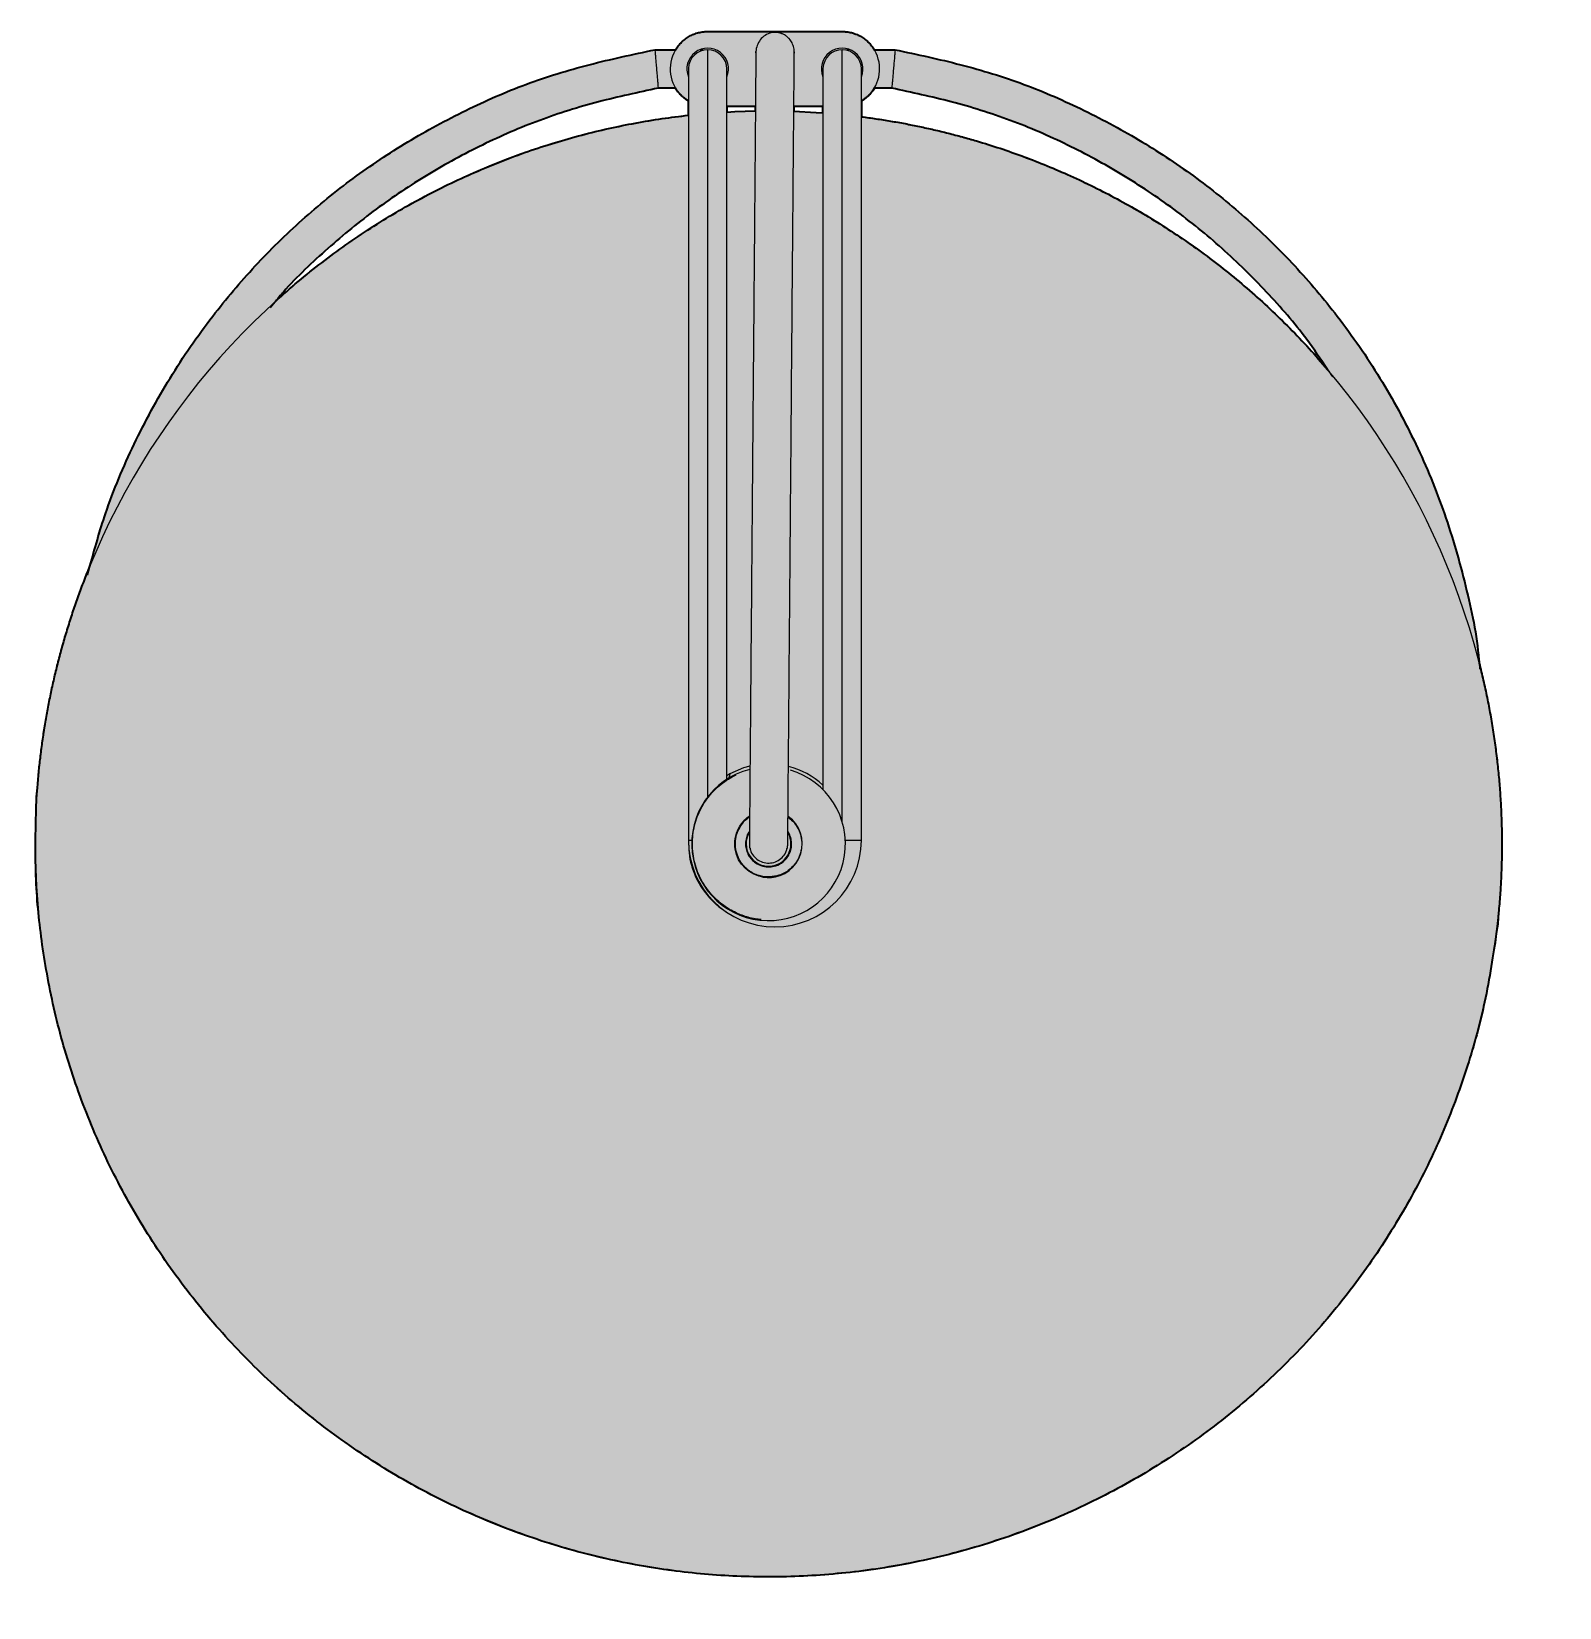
# Model space of a CAD drawing. Header units: millimetres. Extents: x 0 to 918, y -544 to 377.
# Drawn here: x 73.1 to 311.7, y -543.9 to -297.8 of the extents above; entities that cross this region are included whole.
import ezdxf

# ---------------------------------------------------------------- set-up
doc = ezdxf.new("R2010")
doc.units = ezdxf.units.MM
doc.layers.add('Blocks', color=7, linetype='Continuous')
doc.layers.add('Blocks$Fill', color=7, linetype='Continuous', true_color=0xffffff)
doc.layers.add('Blocks$Inner', color=7, linetype='Continuous', lineweight=25, true_color=0x007f00)
doc.layers.add('Blocks$Outline', color=7, linetype='Continuous', lineweight=35, true_color=0xff3f3f)

# ---------------------------------------------------------------- blocks, each defined once
blk = doc.blocks.new('Flowerpot VP4 Table Lamp Top')
at = {"layer": 'Blocks$Fill'}
h = blk.add_hatch(color=256, dxfattribs=at)
h.paths.add_polyline_path([(226.84, -85.75), (227.61, -88.94), (228.28, -92.14), (228.85, -95.34), (229.34, -98.54), (229.73, -101.74), (230.02, -104.92), (230.23, -108.09), (230.35, -111.24), (230.38, -114.37), (230.33, -117.47), (230.2, -120.55), (229.98, -123.6), (229.69, -126.61), (229.32, -129.59), (228.87, -132.53), (228.36, -135.43), (227.88, -137.79), (227.35, -140.17), (226.77, -142.54), (226.13, -144.93), (225.43, -147.31), (224.67, -149.7), (223.86, -152.09), (222.99, -154.47), (222.06, -156.85), (221.07, -159.22), (220.02, -161.58), (218.92, -163.93), (217.75, -166.27), (216.52, -168.6), (215.24, -170.9), (213.89, -173.19), (212.49, -175.46), (211.02, -177.7), (209.5, -179.91), (207.93, -182.1), (206.29, -184.25), (204.6, -186.38), (202.85, -188.47), (201.05, -190.52), (199.2, -192.53), (197.3, -194.5), (195.34, -196.43), (193.34, -198.32), (191.29, -200.16), (189.19, -201.95), (187.05, -203.69), (184.87, -205.37), (182.65, -207.01), (180.39, -208.59), (178.1, -210.11), (175.77, -211.58), (173.41, -212.99), (171.02, -214.34), (168.6, -215.63), (166.15, -216.87), (163.69, -218.03), (161.2, -219.14), (158.7, -220.19), (156.17, -221.17), (153.64, -222.09), (151.09, -222.94), (148.53, -223.74), (145.97, -224.47), (143.4, -225.14), (140.83, -225.74), (138.26, -226.28), (135.69, -226.76), (133.13, -227.19), (130.57, -227.55), (128.02, -227.85), (125.47, -228.09), (122.94, -228.27), (120.43, -228.4), (117.92, -228.47), (115.44, -228.49), (112.97, -228.45), (110.52, -228.37), (108.1, -228.23), (105.69, -228.04), (103.3, -227.8), (100.88, -227.5), (98.46, -227.16), (96.02, -226.76), (93.58, -226.3), (91.13, -225.78), (88.68, -225.21), (86.22, -224.58), (83.76, -223.89), (81.3, -223.14), (78.85, -222.34), (76.4, -221.47), (73.95, -220.54), (71.52, -219.55), (69.1, -218.5), (66.69, -217.38), (64.29, -216.21), (61.92, -214.98), (59.56, -213.68), (57.23, -212.33), (54.92, -210.92), (52.64, -209.44), (50.39, -207.91), (48.17, -206.32), (45.99, -204.68), (43.83, -202.98), (41.72, -201.23), (39.65, -199.42), (37.61, -197.56), (35.63, -195.66), (33.68, -193.7), (31.79, -191.7), (29.94, -189.65), (28.14, -187.56), (26.4, -185.42), (24.71, -183.25), (23.07, -181.04), (21.49, -178.8), (19.96, -176.52), (18.5, -174.21), (17.09, -171.87), (15.74, -169.51), (14.45, -167.12), (13.23, -164.7), (12.06, -162.27), (10.96, -159.82), (9.91, -157.36), (8.93, -154.88), (8.01, -152.39), (7.16, -149.89), (6.36, -147.39), (5.63, -144.88), (4.96, -142.37), (4.34, -139.86), (3.79, -137.35), (3.3, -134.84), (2.86, -132.34), (2.49, -129.85), (2.17, -127.37), (1.9, -124.89), (1.7, -122.44), (1.54, -119.99), (1.44, -117.56), (1.39, -115.15), (1.39, -112.46), (1.46, -109.74), (1.6, -107), (1.8, -104.25), (2.07, -101.47), (2.41, -98.68), (2.82, -95.88), (3.31, -93.08), (3.87, -90.26), (4.5, -87.44), (5.21, -84.62), (6, -81.81), (6.86, -78.99), (7.8, -76.19), (8.82, -73.39), (9.92, -70.61), (11.07, -66.5), (11.69, -64.45), (12.35, -62.42), (12.83, -61.03), (13.34, -59.65), (14.42, -56.92), (15.59, -54.22), (16.83, -51.56), (18.13, -48.92), (19.49, -46.32), (20.93, -43.76), (22.43, -41.23), (23.99, -38.75), (25.63, -36.31), (27.33, -33.91), (29.09, -31.56), (30.68, -29.54), (32.32, -27.56), (34, -25.62), (35.73, -23.72), (37.5, -21.85), (39.31, -20.03), (41.17, -18.26), (43.06, -16.52), (45, -14.83), (46.97, -13.19), (48.98, -11.59), (51.03, -10.04), (53.12, -8.54), (55.24, -7.09), (57.39, -5.68), (59.58, -4.33), (61.79, -3.03), (64.03, -1.78), (66.3, -0.58), (68.59, 0.57), (70.91, 1.68), (73.25, 2.72), (75.61, 3.71), (78, 4.64), (80.44, 5.51), (82.9, 6.31), (85.38, 7.04), (87.88, 7.72), (92.99, 8.94), (98.12, 10.05), (101.36, 10.05), (101.46, 10.21), (101.56, 10.37), (101.67, 10.52), (101.79, 10.67), (101.91, 10.82), (102.04, 10.96), (102.17, 11.11), (102.3, 11.24), (102.44, 11.38), (102.59, 11.5), (102.74, 11.63), (102.89, 11.74), (103.05, 11.86), (103.21, 11.97), (103.37, 12.07), (103.54, 12.16), (103.71, 12.26), (103.88, 12.34), (104.06, 12.42), (104.24, 12.49), (104.41, 12.56), (104.59, 12.62), (104.77, 12.67), (104.95, 12.72), (105.13, 12.76), (105.31, 12.8), (105.49, 12.83), (105.67, 12.86), (105.85, 12.88), (106.03, 12.89), (106.21, 12.9), (106.38, 12.9), (127.38, 12.9), (127.56, 12.9), (127.73, 12.89), (127.91, 12.88), (128.09, 12.86), (128.27, 12.83), (128.45, 12.8), (128.63, 12.76), (128.81, 12.72), (128.99, 12.67), (129.17, 12.62), (129.35, 12.56), (129.53, 12.49), (129.7, 12.42), (129.88, 12.34), (130.05, 12.26), (130.22, 12.16), (130.39, 12.07), (130.55, 11.97), (130.71, 11.86), (130.87, 11.74), (131.02, 11.63), (131.17, 11.5), (131.32, 11.38), (131.46, 11.24), (131.6, 11.11), (131.73, 10.96), (131.85, 10.82), (131.98, 10.67), (132.09, 10.52), (132.2, 10.37), (132.31, 10.21), (132.4, 10.05), (135.64, 10.05), (140.78, 8.94), (145.89, 7.72), (148.38, 7.04), (150.86, 6.31), (153.32, 5.51), (155.76, 4.64), (158.15, 3.71), (160.51, 2.72), (162.85, 1.68), (165.17, 0.57), (167.46, -0.58), (169.73, -1.78), (171.97, -3.03), (174.19, -4.33), (176.37, -5.68), (178.52, -7.09), (180.65, -8.54), (182.73, -10.04), (184.78, -11.59), (186.79, -13.19), (188.77, -14.83), (190.7, -16.52), (192.6, -18.26), (194.45, -20.03), (196.27, -21.85), (198.04, -23.72), (199.76, -25.62), (201.45, -27.56), (203.08, -29.54), (204.68, -31.56), (206.44, -33.91), (208.13, -36.31), (209.77, -38.75), (211.34, -41.23), (212.84, -43.76), (214.27, -46.32), (215.64, -48.92), (216.94, -51.56), (218.17, -54.22), (219.33, -56.93), (220.41, -59.66), (221.41, -62.42), (222.34, -65.2), (223.19, -68.01), (223.98, -70.84), (224.72, -73.69), (225.39, -76.56), (225.99, -79.44), (226.25, -80.88), (226.47, -82.33), (226.66, -83.79), (226.81, -85.25)], flags=0)
h.paths.add_polyline_path([(119.83, 0.44), (124.38, 0.19), (124.38, 1.2), (119.83, 1.2)], flags=0)
h.paths.add_polyline_path([(109.38, 0.32), (113.83, 0.49), (113.83, 1.2), (109.38, 1.2)], flags=0)
h.paths.add_polyline_path([(38.87, -29.26), (40.64, -27.69), (42.44, -26.15), (44.26, -24.66), (46.11, -23.2), (47.99, -21.79), (49.89, -20.42), (51.82, -19.09), (53.76, -17.81), (55.73, -16.57), (57.72, -15.37), (59.72, -14.21), (61.74, -13.1), (63.77, -12.04), (65.82, -11.02), (67.88, -10.04), (69.95, -9.11), (72.03, -8.22), (74.11, -7.38), (76.2, -6.59), (78.3, -5.84), (80.4, -5.13), (82.5, -4.47), (84.61, -3.85), (86.71, -3.27), (88.81, -2.74), (90.91, -2.25), (93, -1.8), (95.09, -1.39), (97.18, -1.03), (99.25, -0.71), (101.32, -0.42), (103.38, -0.18), (103.38, 2.03), (103.24, 2.12), (103.09, 2.21), (102.95, 2.31), (102.81, 2.42), (102.67, 2.53), (102.54, 2.64), (102.4, 2.76), (102.27, 2.89), (102.14, 3.02), (102.02, 3.15), (101.9, 3.29), (101.78, 3.43), (101.67, 3.58), (101.56, 3.73), (101.46, 3.89), (101.36, 4.05), (98.64, 4.05), (93.98, 3.03), (89.35, 1.92), (87.02, 1.28), (84.71, 0.59), (82.42, -0.16), (80.15, -0.97), (77.88, -1.85), (75.64, -2.79), (73.41, -3.78), (71.21, -4.83), (69.04, -5.92), (66.89, -7.05), (64.76, -8.24), (62.67, -9.47), (60.6, -10.75), (58.57, -12.07), (56.57, -13.44), (54.6, -14.86), (52.67, -16.33), (50.77, -17.85), (48.9, -19.4), (47.06, -21), (45.25, -22.62), (43.48, -24.29), (42.62, -25.15), (41.77, -26.01), (40.93, -26.9), (40.12, -27.8)], flags=0)
h.paths.add_polyline_path([(130.38, -0.41), (132.66, -0.73), (134.93, -1.09), (137.19, -1.49), (139.45, -1.94), (141.69, -2.44), (143.93, -2.98), (146.15, -3.57), (148.36, -4.19), (152.03, -5.35), (155.71, -6.64), (159.38, -8.08), (163.05, -9.66), (164.87, -10.5), (166.69, -11.38), (168.5, -12.3), (170.31, -13.25), (172.11, -14.25), (173.89, -15.27), (175.67, -16.34), (177.43, -17.44), (179.18, -18.58), (180.92, -19.75), (182.64, -20.97), (184.35, -22.21), (186.03, -23.5), (187.7, -24.82), (189.35, -26.17), (190.98, -27.56), (192.59, -28.99), (194.18, -30.44), (195.74, -31.93), (197.28, -33.46), (198.79, -35.02), (200.27, -36.6), (201.73, -38.22), (203.16, -39.87), (200.76, -36.36), (199.92, -35.22), (199.19, -34.25), (198.44, -33.3), (196.89, -31.42), (195.29, -29.59), (193.64, -27.8), (191.96, -26.04), (190.25, -24.32), (188.49, -22.64), (186.7, -21), (184.87, -19.4), (183.01, -17.84), (181.1, -16.33), (179.16, -14.86), (177.19, -13.45), (175.19, -12.07), (173.16, -10.75), (171.1, -9.47), (169, -8.24), (166.88, -7.05), (164.73, -5.92), (162.55, -4.83), (160.35, -3.78), (158.13, -2.79), (155.88, -1.85), (153.61, -0.97), (151.34, -0.16), (149.05, 0.59), (146.74, 1.28), (144.42, 1.92), (139.78, 3.03), (135.12, 4.05), (132.4, 4.05), (132.3, 3.89), (132.2, 3.73), (132.09, 3.58), (131.98, 3.43), (131.86, 3.29), (131.74, 3.15), (131.62, 3.02), (131.49, 2.89), (131.36, 2.76), (131.23, 2.64), (131.09, 2.53), (130.95, 2.42), (130.81, 2.31), (130.67, 2.21), (130.53, 2.12), (130.38, 2.03)], flags=0)
at = {"layer": 'Blocks$Inner'}
for p, q in [((127.38, 12.9), (106.38, 12.9)), ((105.19, 10.05), (105.58, 10.05)), ((105.54, 10.19), (105.61, 9.95)), ((106.38, -106.66), (106.38, 10.05)), ((127.38, -110.56), (127.38, 10.05)), ((128.16, 9.95), (128.22, 10.19)), ((128.49, 10.05), (128.19, 10.05)), ((109.38, -103.91), (109.38, 7.05)), ((124.38, 7.05), (124.38, -105.52)), ((130.38, -113.45), (130.38, 7.05)), ((109.38, 1.2), (113.83, 1.2)), ((119.83, 1.2), (124.38, 1.2)), ((109.85, -103.04), (109.38, -103.34)), ((105.47, -120.66), (105.42, -120.83))]:
    blk.add_line(p, q, dxfattribs=at)
for points in [[(103.38, 7.15), (103.38, 7.05), (103.38, -113.45)], [(109.38, 0.32), (110.62, 0.39), (113.83, 0.49)], [(119.83, 0.44), (123.34, 0.27), (124.38, 0.19)], [(112.95, -101.84), (111.99, -102.11), (109.85, -103.04), (109.68, -103.72)]]:
    blk.add_lwpolyline(points, dxfattribs=at)
for centre, radius, start, end in [((106.38, 7.05), 5.85, 90, 239.1481), ((127.38, 7.05), 5.85, 300.8519, 90), ((106.38, 7.05), 3.25, 337.3801, 202.6199), ((106.38, 7.05), 3, 90, 178.1733), ((106.38, 7.05), 3, 0, 90), ((127.38, 7.05), 3.25, 337.3801, 202.6199), ((127.38, 7.05), 3, 90, 178.1733), ((127.38, 7.05), 3, 0, 90), ((115.88, -113.99), 114.5, 96.2684, 73.521), ((115.88, -113.99), 114.5, 73.521, 82.7255), ((115.88, -113.99), 12, 104.2076, 73.521), ((115.88, -113.99), 12.5, 47.1673, 75.5447), ((115.88, -113.99), 5.27, 272.0609, 54.1725), ((115.88, -113.99), 3.5, 150.1722, 272.0609), ((115.88, -113.99), 3.5, 272.0609, 29.0808), ((116.88, -113.45), 13.5, 180, 0), ((115.88, -113.99), 5.25, 257.2592, 285.6465), ((115.88, -113.99), 12.5, 213.1809, 237.9371)]:
    blk.add_arc(centre, radius, start, end, dxfattribs=at)
at = {"layer": 'Blocks$Inner', "extrusion": (0, 0, -1)}
blk.add_arc((-115.88, -113.99), 5.28, 267.9391, 55.0548, dxfattribs=at)
at = {"layer": 'Blocks$Inner'}
for points, knots in [([(119.9, 9.54), (119.89, 9.8), (119.88, 10.27), (119.62, 11.06), (119.23, 11.68), (118.77, 12.12), (118.41, 12.37), (118.12, 12.51), (117.98, 12.56), (117.89, 12.6), (117.79, 12.63), (117.65, 12.67), (117.46, 12.71), (117.23, 12.75), (116.7, 12.78), (115.92, 12.64), (115.03, 12.15), (114.34, 11.36), (113.95, 10.42), (113.92, 9.88), (113.9, 9.58)], [2, 2, 2, 2, 2.160919, 2.290308, 2.387235, 2.438832, 2.472616, 2.483122, 2.486942, 2.489976, 2.49253, 2.4952, 2.501861, 2.510952, 2.522802, 2.575868, 2.655848, 2.749437, 2.864095, 3, 3, 3, 3]), ([(98.12, 10.05), (94.7, 9.32), (87.89, 7.88), (77.96, 4.84), (68.53, 0.7), (59.49, -4.2), (50.94, -9.91), (42.95, -16.4), (35.61, -23.61), (28.65, -31.84), (22.24, -41.12), (16.66, -51.47), (12.3, -61.79), (10.41, -68.79), (9.54, -72.01)], [0, 0, 0, 0, 0.082271, 0.163282, 0.243544, 0.323937, 0.404411, 0.484864, 0.565322, 0.645794, 0.737762, 0.829743, 0.921734, 1, 1, 1, 1]), ([(101.47, 10.05), (101.23, 10.05), (100.21, 10.05), (99.03, 10.05), (98.12, 10.05)], [-1, -1, -1, -1, -0.766686, 0, 0, 0, 0]), ([(98.12, 10.05), (98.12, 10.03), (98.13, 9.97), (98.17, 9.53), (98.23, 8.85), (98.3, 8.02), (98.38, 7.05), (98.47, 6.08), (98.54, 5.25), (98.6, 4.57), (98.63, 4.13), (98.64, 4.07), (98.64, 4.05)], [0, 0, 0, 0, 0.090251, 0.204487, 0.294899, 0.394713, 0.5, 0.605288, 0.705101, 0.795513, 0.909749, 1, 1, 1, 1]), ([(132.27, 10.05), (132.51, 10.05), (133.55, 10.05), (134.74, 10.05), (135.64, 10.05)], [-1, -1, -1, -1, -0.761103, 0, 0, 0, 0]), ([(135.64, 10.05), (135.64, 10.03), (135.63, 9.97), (135.6, 9.53), (135.54, 8.85), (135.47, 8.02), (135.38, 7.05), (135.3, 6.08), (135.23, 5.25), (135.17, 4.57), (135.13, 4.13), (135.12, 4.07), (135.12, 4.05)], [0, 0, 0, 0, 0.090251, 0.204487, 0.294899, 0.394713, 0.5, 0.605288, 0.705101, 0.795513, 0.909749, 1, 1, 1, 1]), ([(135.64, 10.05), (139.07, 9.32), (145.87, 7.88), (155.8, 4.84), (165.24, 0.7), (174.27, -4.2), (182.83, -9.91), (190.81, -16.4), (198.15, -23.61), (205.12, -31.84), (211.52, -41.12), (217.12, -51.47), (221.63, -62.35), (224.84, -73.65), (226.58, -81.83), (226.88, -86.23), (226.91, -86.72)], [0, 0, 0, 0, 0.073634, 0.146139, 0.217974, 0.289926, 0.361951, 0.433957, 0.505967, 0.57799, 0.660303, 0.742627, 0.824959, 0.9073, 0.989645, 1, 1, 1, 1]), ([(113.9, 9.58), (113.9, 9.61), (113.9, 9.81), (113.9, 9.85), (113.9, 9.57), (113.9, 8.89), (113.89, 7.72), (113.87, 5.97), (113.85, 3.56), (113.83, 0.55), (113.8, -3.04), (113.77, -7.03), (113.73, -11.54), (113.69, -16.51), (113.64, -22.37), (113.58, -29.22), (113.52, -37.07), (113.45, -45.31), (113.38, -53.8), (113.31, -62.38), (113.24, -70.64), (113.18, -78.41), (113.12, -85.38), (113.07, -91.43), (113.03, -96.47), (112.99, -100.7), (112.96, -104.3), (112.94, -107.28), (112.92, -109.59), (112.91, -111.21), (112.9, -112.45), (112.89, -113.38), (112.88, -113.84), (112.88, -113.93), (112.88, -113.97)], [3, 3, 3, 3, 3.014498, 3.090859, 3.149523, 3.2066, 3.26174, 3.314635, 3.365036, 3.412775, 3.451465, 3.488341, 3.523648, 3.557597, 3.590355, 3.631653, 3.6713, 3.709354, 3.748297, 3.785174, 3.819702, 3.85152, 3.880206, 3.904072, 3.924477, 3.941416, 3.954963, 3.966539, 3.975013, 3.980037, 3.984117, 3.989472, 3.994733, 4, 4, 4, 4]), ([(118.88, -114.02), (118.88, -113.98), (118.88, -113.89), (118.89, -113.43), (118.9, -112.54), (118.9, -111.46), (118.91, -110.34), (118.93, -108.82), (118.94, -106.84), (118.96, -104.16), (118.99, -100.75), (119.03, -96.52), (119.07, -91.47), (119.12, -85.28), (119.18, -77.97), (119.25, -69.68), (119.32, -60.86), (119.4, -51.72), (119.47, -42.49), (119.54, -34.09), (119.6, -26.62), (119.66, -20.08), (119.71, -14), (119.75, -8.49), (119.79, -3.66), (119.83, 0.29), (119.85, 3.37), (119.87, 5.72), (119.89, 7.46), (119.89, 8.66), (119.9, 9.4), (119.9, 9.74), (119.9, 9.78), (119.9, 9.62), (119.9, 9.54)], [1, 1, 1, 1, 1.005273, 1.010539, 1.0159, 1.01932, 1.023368, 1.028332, 1.035709, 1.045104, 1.058665, 1.075623, 1.096049, 1.11994, 1.150502, 1.184561, 1.221618, 1.261256, 1.303161, 1.347159, 1.383186, 1.420568, 1.459456, 1.500081, 1.542751, 1.587844, 1.633404, 1.681397, 1.731682, 1.784049, 1.838238, 1.89395, 1.950861, 2, 2, 2, 2]), ([(98.64, 4.05), (95.53, 3.38), (89.28, 2.05), (80.06, -0.82), (71.15, -4.7), (62.6, -9.34), (54.5, -14.74), (46.99, -20.91), (41.48, -26.11), (38.73, -29.43), (38.04, -30.26)], [1, 1, 1, 1, 1.134333, 1.270042, 1.407243, 1.544198, 1.680914, 1.81778, 1.954715, 2, 2, 2, 2]), ([(98.64, 4.05), (99.17, 4.05), (100.16, 4.05), (101.07, 4.05), (101.5, 4.05)], [1, 1, 1, 1, 1.539595, 2, 2, 2, 2]), ([(135.12, 4.05), (134.59, 4.05), (133.61, 4.05), (132.7, 4.05), (132.29, 4.05)], [1, 1, 1, 1, 1.544072, 2, 2, 2, 2]), ([(135.12, 4.05), (138.23, 3.38), (144.48, 2.05), (153.7, -0.82), (162.61, -4.7), (171.17, -9.34), (179.25, -14.75), (186.81, -20.88), (193.73, -27.71), (199.54, -34.41), (202.63, -39.08), (203.94, -41.05)], [1, 1, 1, 1, 1.112755, 1.226664, 1.341827, 1.456782, 1.571537, 1.686418, 1.801357, 1.916278, 2, 2, 2, 2]), ([(114.74, -125.82), (114.52, -125.8), (113.92, -125.75), (112.67, -125.48), (110.96, -124.9), (109.34, -123.99), (108.09, -123.01), (107.16, -122.12), (106.32, -121.11), (105.29, -119.56), (104.34, -117.34), (103.87, -114.42), (104.09, -111.96), (104.61, -110.09), (105.15, -108.79), (105.83, -107.58), (106.6, -106.51), (107.46, -105.55), (108.46, -104.66), (109.57, -103.86), (110.41, -103.43), (110.81, -103.23)], [0, 0, 0, 0, 0.021945, 0.058338, 0.123513, 0.196382, 0.236658, 0.276952, 0.32065, 0.364364, 0.456848, 0.552179, 0.64751, 0.693828, 0.740164, 0.783861, 0.827576, 0.867852, 0.908146, 0.956742, 1, 1, 1, 1]), ([(116.07, -119.16), (115.58, -119.14), (114.47, -119.09), (113.1, -118.44), (112.06, -117.54), (111.35, -116.59), (110.86, -115.45), (110.66, -114.18), (110.77, -112.9), (111.18, -111.72), (111.82, -110.75), (112.4, -110.07), (112.82, -109.86), (112.92, -109.81)], [1, 1, 1, 1, 1.110745, 1.250825, 1.332802, 1.421718, 1.515947, 1.613076, 1.710205, 1.804433, 1.89335, 1.975326, 2, 2, 2, 2]), ([(118.92, -109.81), (119.17, -110.02), (119.74, -110.46), (120.41, -111.39), (120.9, -112.53), (121.11, -113.8), (121, -115.08), (120.59, -116.26), (119.95, -117.26), (118.98, -118.22), (117.66, -118.97), (116.56, -119.1), (116.07, -119.16)], [0, 0, 0, 0, 0.076433, 0.168357, 0.265773, 0.366187, 0.466601, 0.564018, 0.655941, 0.740691, 0.88551, 1, 1, 1, 1]), ([(112.9, -112.02), (112.81, -112.15), (112.56, -112.51), (112.33, -113.24), (112.25, -114.12), (112.39, -115), (112.73, -115.8), (113.22, -116.46), (113.95, -117.08), (114.9, -117.54), (115.67, -117.57), (116.01, -117.59)], [0, 0, 0, 0, 0.059473, 0.169643, 0.283205, 0.396766, 0.506936, 0.610895, 0.706739, 0.870519, 1, 1, 1, 1]), ([(116.01, -117.59), (116.35, -117.55), (117.12, -117.46), (118.04, -116.94), (118.71, -116.26), (119.16, -115.57), (119.44, -114.75), (119.52, -113.86), (119.37, -112.99), (119.14, -112.37), (118.93, -112.1), (118.9, -112.05)], [8.445757, 8.445757, 8.445757, 8.445757, 8.580452, 8.75083, 8.850536, 8.958682, 9.073291, 9.191427, 9.309563, 9.424172, 9.445757, 9.445757, 9.445757, 9.445757]), ([(104.06, -113.45), (103.99, -113.45), (103.79, -113.45), (103.49, -113.45), (103.42, -113.45), (103.38, -113.45)], [-1, -1, -1, -1, -0.842931, -0.546558, 0, 0, 0, 0]), ([(103.39, -113.53), (103.4, -114.16), (103.41, -115.43), (103.81, -117.44), (104.52, -119.34), (105.16, -120.39), (105.42, -120.83)], [-1, -1, -1, -1, -0.756074, -0.508111, -0.211448, 0, 0, 0, 0]), ([(112.88, -113.97), (112.89, -114.09), (112.9, -114.41), (112.94, -114.56), (112.96, -114.66)], [4, 4, 4, 4, 4.366937, 5, 5, 5, 5]), ([(112.99, -114.65), (113.01, -114.75), (113.06, -115.19), (113.5, -115.88), (114.24, -116.57), (115.19, -116.97), (116.21, -117.03), (117.2, -116.75), (118.03, -116.16), (118.59, -115.44), (118.71, -114.9), (118.76, -114.7)], [0, 0, 0, 0, 0.039427, 0.165455, 0.291484, 0.417512, 0.543542, 0.66957, 0.795598, 0.921627, 1, 1, 1, 1]), ([(118.8, -114.71), (118.82, -114.61), (118.86, -114.45), (118.88, -114.14), (118.88, -114.02)], [0, 0, 0, 0, 0.633063, 1, 1, 1, 1]), ([(130.38, -113.45), (130.34, -113.45), (130.28, -113.45), (129.89, -113.45), (129.5, -113.45), (129.02, -113.45), (128.44, -113.45), (128, -113.45), (127.76, -113.45)], [167.623054, 167.623054, 167.623054, 167.623054, 167.887973, 168.029536, 168.173261, 168.316127, 168.455215, 168.623054, 168.623054, 168.623054, 168.623054]), ([(116.01, -117.49), (116.01, -117.5), (116.01, -117.52), (116.01, -117.56), (116.01, -117.58), (116.01, -117.59)], [7.445757, 7.445757, 7.445757, 7.445757, 7.846099, 8.157551, 8.445757, 8.445757, 8.445757, 8.445757]), ([(116.07, -119.16), (116.07, -119.18), (116.07, -119.21), (116.07, -119.23), (116.07, -119.26)], [1, 1, 1, 1, 1.480422, 2, 2, 2, 2])]:
    blk.add_open_spline(points, degree=3, knots=knots, dxfattribs=at)
at = {"layer": 'Blocks$Outline'}
for points in [[(106.38, 12.9), (127.38, 12.9)], [(103.38, -0.18), (103.38, 2.03)], [(113.83, 1.2), (109.38, 1.2)], [(109.38, 1.2), (109.38, 0.32)], [(109.38, 0.32), (110.62, 0.39), (113.83, 0.49)], [(124.38, 1.2), (119.83, 1.2)], [(119.83, 0.44), (123.34, 0.27), (124.38, 0.19)], [(124.38, 0.19), (124.38, 1.2)], [(130.38, 2.03), (130.38, -0.41)]]:
    blk.add_lwpolyline(points, dxfattribs=at)
for points, weights in [([(101.36, 10.05), (103.06, 12.9), (106.38, 12.9)], [0.931290186986, 0.839307682692, 1]), ([(127.38, 12.9), (130.7, 12.9), (132.4, 10.05)], [1, 0.83930768267, 0.931290186992]), ([(103.38, 2.03), (102.12, 2.78), (101.36, 4.05)], [0.999999723175, 0.92161995372, 0.903354911417]), ([(132.4, 4.05), (131.65, 2.78), (130.38, 2.03)], [0.903354911411, 0.921619939846, 0.99999960413]), ([(38.87, -29.26), (66.4, -4.24), (103.38, -0.18)], [0.873176730274, 0.888710626028, 0.999999986045]), ([(130.38, -0.41), (139.52, -1.58), (148.36, -4.19)], [0.999999997915, 0.996775667344, 1]), ([(148.36, -4.19), (181.07, -13.87), (203.16, -39.87)], [1, 0.896999820214, 0.87602198798])]:
    blk.add_rational_spline(points, weights, degree=2, dxfattribs=at)
for points, knots in [([(9.92, -70.61), (10.67, -67.86), (12.49, -61.34), (16.66, -51.47), (22.24, -41.12), (28.65, -31.84), (35.61, -23.61), (42.95, -16.4), (50.94, -9.91), (59.49, -4.2), (68.53, 0.7), (77.96, 4.84), (87.89, 7.88), (94.7, 9.32), (98.12, 10.05)], [-0.9887134, -0.9887134, -0.9887134, -0.9887134, -0.9217344, -0.8297434, -0.7377622, -0.6457937, -0.5653217, -0.4848645, -0.4044114, -0.3239369, -0.243544, -0.1632821, -0.0822714, 0, 0, 0, 0]), ([(98.12, 10.05), (99.03, 10.05), (100.16, 10.05), (101.16, 10.05), (101.36, 10.05)], [0, 0, 0, 0, 0.766686, 0.9633364, 0.9633364, 0.9633364, 0.9633364]), ([(132.4, 10.05), (132.61, 10.05), (133.6, 10.05), (134.74, 10.05), (135.64, 10.05)], [-0.9562253, -0.9562253, -0.9562253, -0.9562253, -0.7611027, 0, 0, 0, 0]), ([(135.64, 10.05), (139.07, 9.32), (145.87, 7.88), (155.8, 4.84), (165.24, 0.7), (174.27, -4.2), (182.83, -9.91), (190.81, -16.4), (198.15, -23.61), (205.12, -31.84), (211.52, -41.12), (217.12, -51.47), (221.63, -62.35), (224.84, -73.65), (226.51, -81.51), (226.83, -85.58), (226.84, -85.75)], [0, 0, 0, 0, 0.0736335, 0.1461388, 0.2179737, 0.2899259, 0.3619513, 0.4339574, 0.5059671, 0.5779902, 0.6603028, 0.7426266, 0.8249593, 0.9072999, 0.9896449, 0.9931249, 0.9931249, 0.9931249, 0.9931249]), ([(98.64, 4.05), (95.53, 3.38), (89.28, 2.05), (80.06, -0.82), (71.15, -4.7), (62.6, -9.34), (54.5, -14.74), (46.99, -20.91), (41.8, -25.81), (39.28, -28.77), (38.87, -29.26)], [-1, -1, -1, -1, -0.8656672, -0.7299583, -0.5927567, -0.4558019, -0.3190861, -0.1822201, -0.0452848, -0.0182696, -0.0182696, -0.0182696, -0.0182696]), ([(101.36, 4.05), (100.98, 4.05), (100.11, 4.05), (99.17, 4.05), (98.64, 4.05)], [0.0494343, 0.0494343, 0.0494343, 0.0494343, 0.4604049, 1, 1, 1, 1]), ([(135.12, 4.05), (134.59, 4.05), (133.65, 4.05), (132.78, 4.05), (132.4, 4.05)], [-1, -1, -1, -1, -0.4559285, -0.0414458, -0.0414458, -0.0414458, -0.0414458]), ([(203.16, -39.87), (202.11, -38.3), (199.23, -34.05), (193.73, -27.71), (186.81, -20.88), (179.25, -14.75), (171.17, -9.34), (162.61, -4.7), (153.7, -0.82), (144.48, 2.05), (138.23, 3.38), (135.12, 4.05)], [0.0167406, 0.0167406, 0.0167406, 0.0167406, 0.0837216, 0.1986426, 0.3135817, 0.4284626, 0.5432176, 0.6581731, 0.7733357, 0.8872453, 1, 1, 1, 1]), ([(113.83, 0.49), (113.83, 0.49), (113.83, 0.73), (113.83, 0.97), (113.83, 1.2)], [-0.401001024, -0.401001024, -0.401001024, -0.401001024, -0.401000903, -0.391525029, -0.391525029, -0.391525029, -0.391525029])]:
    blk.add_open_spline(points, degree=3, knots=knots, dxfattribs=at)
blk.add_open_spline([(119.83, 1.2), (119.83, 0.95), (119.83, 0.7), (119.83, 0.44)], degree=3, dxfattribs=at)
blk.add_rational_spline([(226.84, -85.75), (233.13, -110.42), (228.36, -135.43), (208.95, -237.26), (105.69, -228.04), (2.44, -218.81), (1.39, -115.15), (1.15, -92.02), (9.92, -70.61)], [0.890296801339, 0.92105821911, 1, 0.741313499245, 1, 0.741313499245, 1, 0.927757857064, 0.895865150228], degree=2, knots=[-556.89223, -556.89223, -556.89223, -505.474688, -505.474688, -336.983126, -336.983126, -168.491563, -168.491563, -121.437729, -121.437729, -121.437729], dxfattribs=at)

msp = doc.modelspace()

# ---------------------------------------------------------------- block references
at = {"layer": 'Blocks'}
msp.add_blockref('Flowerpot VP4 Table Lamp Top', (72.29, -310.67), dxfattribs=at)

doc.saveas('drawing.dxf')
